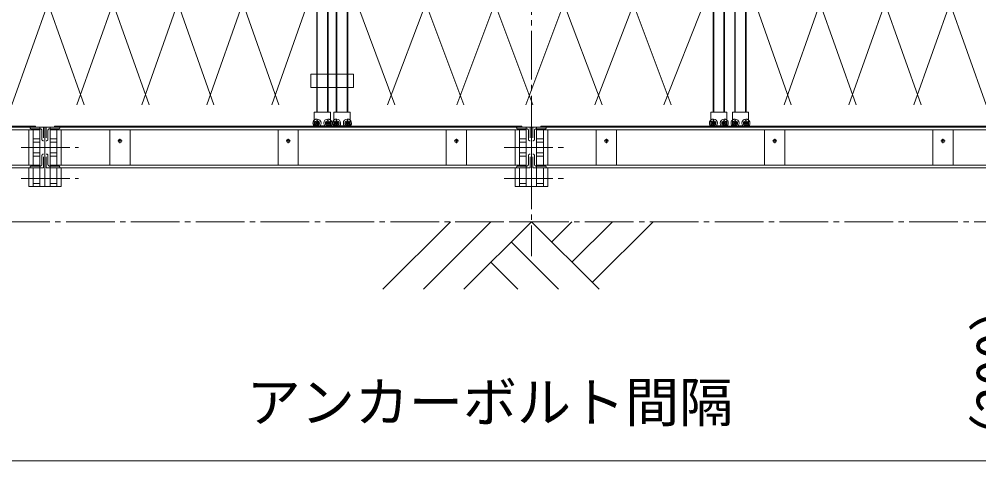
# Model space of a CAD drawing. Units: millimetres, scale not verified. Extents: x -8978 to 8399, y -12303 to 12300.
# Drawn here: x -3986 to -436, y -2987 to -1351 of the extents above; entities that cross this region are included whole.
import ezdxf
from ezdxf.enums import TextEntityAlignment as Align

# ---------------------------------------------------------------- set-up
doc = ezdxf.new("R2010")
doc.units = ezdxf.units.MM
doc.header["$LTSCALE"] = 20
for name, pattern in [('CHAIN2', [12, 9, -1, 1, -1]), ('DASHED2', [3, 2, -1]), ('USER4', [0.375, 0.25, -0.125])]:
    doc.linetypes.add(name, pattern=pattern)
for name, color, linetype, lineweight in [('0-1_12 常用一点鎖線', 3, 'CHAIN2', 18), ('0-2_11 常用破線', 3, 'DASHED2', 18), ('0-4_10 常用実線', 3, 'Continuous', 18), ('0-7_Defpoints', 2, 'Continuous', 18), ('0-8_42 強調一点鎖線', 1, 'CHAIN2', 18), ('0-D_05 寸法', 7, 'Continuous', 18), ('0-F_40 強調外形線', 1, 'Continuous', 18)]:
    doc.layers.add(name, color=color, linetype=linetype, lineweight=lineweight)
doc.styles.add('ＭＳ ゴシック', font='')
doc.styles.get('ＭＳ ゴシック').set_extended_font_data('MS Gothic')

msp = doc.modelspace()

# ---------------------------------------------------------------- linework, layer by layer
at = {"layer": '0-1_12 常用一点鎖線'}
for p, q in [((-2090.76, 1005.38), (-2090.76, -2229.34)), ((-2873.6, -1735.99), (-2894.52, -1735.99)), ((-2884.06, -1747.76), (-2884.06, -1724.21)), ((-2854.52, -1735.99), (-2833.6, -1735.99)), ((-2844.06, -1747.76), (-2844.06, -1724.21)), ((-2801.26, -1735.99), (-2822.18, -1735.99)), ((-2811.72, -1747.76), (-2811.72, -1724.21)), ((-2782.18, -1735.99), (-2761.26, -1735.99)), ((-2771.72, -1747.76), (-2771.72, -1724.21)), ((-1407, -1735.99), (-1427.92, -1735.99)), ((-1417.46, -1747.76), (-1417.46, -1724.21)), ((-1387.92, -1735.99), (-1367, -1735.99)), ((-1377.46, -1747.76), (-1377.46, -1724.21)), ((-1327, -1735.99), (-1347.92, -1735.99)), ((-1337.46, -1747.76), (-1337.46, -1724.21)), ((-1307.92, -1735.99), (-1287, -1735.99)), ((-1297.46, -1747.76), (-1297.46, -1724.21)), ((-3605.26, -1801.99), (-3621.26, -1801.99)), ((-3613.26, -1809.99), (-3613.26, -1793.99)), ((-2982.76, -1801.99), (-2998.76, -1801.99)), ((-2990.76, -1809.99), (-2990.76, -1793.99)), ((-2376.26, -1801.99), (-2360.26, -1801.99)), ((-2368.26, -1809.99), (-2368.26, -1793.99)), ((-1805.26, -1801.99), (-1821.26, -1801.99)), ((-1813.26, -1809.99), (-1813.26, -1793.99)), ((-1198.76, -1801.99), (-1182.76, -1801.99)), ((-1190.76, -1809.99), (-1190.76, -1793.99)), ((-576.26, -1801.99), (-560.26, -1801.99)), ((-568.26, -1809.99), (-568.26, -1793.99)), ((-3978.49, -1825.99), (-3766.11, -1825.99)), ((-2191.83, -1825.99), (-1971.74, -1825.99)), ((-3978.49, -1940.99), (-3766.11, -1940.99)), ((-2191.83, -1940.99), (-1965.36, -1940.99))]:
    msp.add_line(p, q, dxfattribs=at)
at = {"layer": '0-2_11 常用破線'}
for p, q in [((-3895.76, -1750.99), (-3945.76, -1750.99)), ((-3945.76, -1752.49), (-3945.76, -1750.99)), ((-3941.26, -1756.99), (-3908.26, -1756.99)), ((-3901.76, -1796.49), (-3901.76, -1763.49)), ((-3895.76, -1750.99), (-3895.76, -1800.99)), ((-3885.76, -1750.99), (-3835.76, -1750.99)), ((-3885.76, -1750.99), (-3885.76, -1800.99)), ((-3879.76, -1796.49), (-3879.76, -1763.49)), ((-3840.26, -1756.99), (-3873.26, -1756.99)), ((-3835.76, -1752.49), (-3835.76, -1750.99)), ((-2145.76, -1752.49), (-2145.76, -1750.99)), ((-2141.26, -1756.99), (-2108.26, -1756.99)), ((-2101.76, -1796.49), (-2101.76, -1763.49)), ((-2095.76, -1750.99), (-2095.76, -1800.99)), ((-2085.76, -1750.99), (-2085.76, -1800.99)), ((-2079.76, -1796.49), (-2079.76, -1763.49)), ((-2040.26, -1756.99), (-2073.26, -1756.99)), ((-2035.76, -1752.49), (-2035.76, -1750.99)), ((-3897.26, -1800.99), (-3895.76, -1800.99)), ((-3884.26, -1800.99), (-3885.76, -1800.99)), ((-2097.26, -1800.99), (-2095.76, -1800.99)), ((-2084.26, -1800.99), (-2085.76, -1800.99)), ((-3901.76, -1855.49), (-3901.76, -1888.49)), ((-3897.26, -1850.99), (-3895.76, -1850.99)), ((-3895.76, -1900.99), (-3895.76, -1850.99)), ((-3885.76, -1900.99), (-3885.76, -1850.99)), ((-3884.26, -1850.99), (-3885.76, -1850.99)), ((-3879.76, -1855.49), (-3879.76, -1888.49)), ((-2101.76, -1855.49), (-2101.76, -1888.49)), ((-2097.26, -1850.99), (-2095.76, -1850.99)), ((-2095.76, -1900.99), (-2095.76, -1850.99)), ((-2085.76, -1900.99), (-2085.76, -1850.99)), ((-2084.26, -1850.99), (-2085.76, -1850.99)), ((-2079.76, -1855.49), (-2079.76, -1888.49)), ((-3945.76, -1899.49), (-3945.76, -1900.99)), ((-3895.76, -1900.99), (-3945.76, -1900.99)), ((-3941.26, -1894.99), (-3908.26, -1894.99)), ((-3885.76, -1900.99), (-3835.76, -1900.99)), ((-3840.26, -1894.99), (-3873.26, -1894.99)), ((-3835.76, -1899.49), (-3835.76, -1900.99)), ((-2145.76, -1899.49), (-2145.76, -1900.99)), ((-2095.76, -1900.99), (-2145.76, -1900.99)), ((-2141.26, -1894.99), (-2108.26, -1894.99)), ((-2085.76, -1900.99), (-2035.76, -1900.99)), ((-2040.26, -1894.99), (-2073.26, -1894.99)), ((-2035.76, -1899.49), (-2035.76, -1900.99))]:
    msp.add_line(p, q, dxfattribs=at)
for centre, radius, start, end in [((-3941.26, -1752.49), 4.5, 180, 270), ((-3908.26, -1763.49), 6.5, 0, 90), ((-3873.26, -1763.49), 6.5, 90, 180), ((-3840.26, -1752.49), 4.5, 270, 0), ((-2141.26, -1752.49), 4.5, 180, 270), ((-2108.26, -1763.49), 6.5, 0, 90), ((-2073.26, -1763.49), 6.5, 90, 180), ((-2040.26, -1752.49), 4.5, 270, 0), ((-3897.26, -1796.49), 4.5, 180, 270), ((-3884.26, -1796.49), 4.5, 270, 0), ((-2097.26, -1796.49), 4.5, 180, 270), ((-2084.26, -1796.49), 4.5, 270, 0), ((-3897.26, -1855.49), 4.5, 90, 180), ((-3884.26, -1855.49), 4.5, 0, 90), ((-2097.26, -1855.49), 4.5, 90, 180), ((-2084.26, -1855.49), 4.5, 0, 90), ((-3941.26, -1899.49), 4.5, 90, 180), ((-3908.26, -1888.49), 6.5, 270, 0), ((-3873.26, -1888.49), 6.5, 180, 270), ((-3840.26, -1899.49), 4.5, 0, 90), ((-2141.26, -1899.49), 4.5, 90, 180), ((-2108.26, -1888.49), 6.5, 270, 0), ((-2073.26, -1888.49), 6.5, 180, 270), ((-2040.26, -1899.49), 4.5, 0, 90)]:
    msp.add_arc(centre, radius, start, end, dxfattribs=at)
at = {"layer": '0-4_10 常用実線'}
for p, q in [((-2885.41, 734.01), (-2885.41, -1695.98)), ((-2883.11, 728.01), (-2883.11, -1695.98)), ((-2845.01, 728.01), (-2845.01, -1695.98)), ((-2842.71, 734.01), (-2842.71, -1695.98)), ((-2813.07, 734.01), (-2813.07, -1695.98)), ((-2810.77, 728.01), (-2810.77, -1695.98)), ((-2772.67, 728.01), (-2772.67, -1695.98)), ((-2770.37, 734.01), (-2770.37, -1695.98)), ((-1418.81, 734.01), (-1418.81, -1695.98)), ((-1416.51, 728.01), (-1416.51, -1695.98)), ((-1378.41, 728.01), (-1378.41, -1695.98)), ((-1376.11, 734.01), (-1376.11, -1695.98)), ((-1338.81, 734.01), (-1338.81, -1695.98)), ((-1336.51, 728.01), (-1336.51, -1695.98)), ((-1298.41, 728.01), (-1298.41, -1695.98)), ((-1296.11, 734.01), (-1296.11, -1695.98)), ((-3505.71, -235.19), (-4012.97, -1668.05)), ((-3505.71, -1668.05), (-4012.97, -235.19)), ((-3265.43, -235.19), (-3772.69, -1668.05)), ((-3265.43, -1668.05), (-3772.69, -235.19)), ((-3025.15, -1668.05), (-3532.41, -235.19)), ((-3025.15, -235.19), (-3532.41, -1668.05)), ((-2085.07, -235.19), (-2622.97, -1668.05)), ((-2085.07, -1668.05), (-2622.97, -235.19)), ((-1829.47, -235.19), (-2367.37, -1668.05)), ((-1829.47, -1668.05), (-2367.37, -235.19)), ((-1573.87, -1668.05), (-2111.77, -235.19)), ((-1573.87, -235.19), (-2111.77, -1668.05)), ((-1156.37, -1668.05), (-649.11, -235.19)), ((-1156.37, -235.19), (-649.11, -1668.05)), ((-916.09, -1668.05), (-408.83, -235.19)), ((-916.09, -235.19), (-408.83, -1668.05)), ((-675.81, -1668.05), (-168.55, -235.19)), ((-3745.99, -1668.05), (-4119.76, -612.26)), ((-2918.36, -612.26), (-3292.13, -1668.05)), ((-2340.67, -1668.05), (-2737.42, -612.26)), ((-1451.76, -612.26), (-1856.17, -1668.05)), ((-1263.16, -612.26), (-889.39, -1668.05)), ((-2918.36, -1290.99), (-3051.85, -1668.05)), ((-2737.42, -1290.99), (-2596.27, -1668.05)), ((-1451.76, -1290.99), (-1600.57, -1668.05)), ((-1263.16, -1290.99), (-1129.67, -1668.05)), ((-2907.19, -1604), (-2907.19, -1554)), ((-2748.59, -1554), (-2907.19, -1554)), ((-2748.59, -1554), (-2748.59, -1604)), ((-2748.59, -1604), (-2907.19, -1604)), ((-2894.06, -1740.99), (-2894.06, -1695.98)), ((-2894.06, -1695.98), (-2864.06, -1695.98)), ((-2834.06, -1695.98), (-2864.06, -1695.98)), ((-2834.06, -1740.99), (-2834.06, -1695.98)), ((-2821.72, -1740.99), (-2821.72, -1695.98)), ((-2821.72, -1695.98), (-2791.72, -1695.98)), ((-2761.72, -1695.98), (-2791.72, -1695.98)), ((-2761.72, -1740.99), (-2761.72, -1695.98)), ((-1427.46, -1740.99), (-1427.46, -1695.98)), ((-1427.46, -1695.98), (-1397.46, -1695.98)), ((-1367.46, -1695.98), (-1397.46, -1695.98)), ((-1367.46, -1740.99), (-1367.46, -1695.98)), ((-1347.46, -1740.99), (-1347.46, -1695.98)), ((-1347.46, -1695.98), (-1317.46, -1695.98)), ((-1287.46, -1695.98), (-1317.46, -1695.98)), ((-1287.46, -1740.99), (-1287.46, -1695.98)), ((-2884.06, -1726.17), (-2892.56, -1731.08)), ((-2884.06, -1726.17), (-2875.56, -1731.08)), ((-2875.56, -1740.89), (-2875.56, -1731.08)), ((-2844.06, -1726.17), (-2852.56, -1731.08)), ((-2852.56, -1740.89), (-2852.56, -1731.08)), ((-2844.06, -1726.17), (-2835.56, -1731.08)), ((-2811.72, -1726.17), (-2820.22, -1731.08)), ((-2811.72, -1726.17), (-2803.22, -1731.08)), ((-2803.22, -1740.89), (-2803.22, -1731.08)), ((-2771.72, -1726.17), (-2780.22, -1731.08)), ((-2780.22, -1740.89), (-2780.22, -1731.08)), ((-2771.72, -1726.17), (-2763.22, -1731.08)), ((-1417.46, -1726.17), (-1425.96, -1731.08)), ((-1417.46, -1726.17), (-1408.96, -1731.08)), ((-1408.96, -1740.89), (-1408.96, -1731.08)), ((-1377.46, -1726.17), (-1385.96, -1731.08)), ((-1385.96, -1740.89), (-1385.96, -1731.08)), ((-1377.46, -1726.17), (-1368.96, -1731.08)), ((-1337.46, -1726.17), (-1345.96, -1731.08)), ((-1337.46, -1726.17), (-1328.96, -1731.08)), ((-1328.96, -1740.89), (-1328.96, -1731.08)), ((-1297.46, -1726.17), (-1305.96, -1731.08)), ((-1305.96, -1740.89), (-1305.96, -1731.08)), ((-1297.46, -1726.17), (-1288.96, -1731.08)), ((-3909.76, -1760.79), (-5065.76, -1760.79)), ((-3925.76, -1747.79), (-4373.76, -1747.79)), ((-3950.76, -1760.79), (-3950.76, -1891.18)), ((-3934.76, -1760.79), (-3934.76, -1891.18)), ((-3925.76, -1747.79), (-3925.76, -1750.99)), ((-3909.76, -1750.99), (-3909.76, -1970.99)), ((-3890.76, -1750.99), (-3890.76, -1970.99)), ((-3890.76, -1750.99), (-3890.76, -1970.99)), ((-2090.76, -1750.99), (-3890.76, -1750.99)), ((-3871.76, -1750.99), (-3871.76, -1970.99)), ((-3871.76, -1760.79), (-2109.76, -1760.79)), ((-3855.76, -1747.79), (-3855.76, -1750.99)), ((-3855.76, -1747.79), (-2990.76, -1747.79)), ((-3846.76, -1760.79), (-3846.76, -1891.18)), ((-3830.76, -1760.79), (-3830.76, -1891.18)), ((-3650.76, -1760.79), (-3650.76, -1891.18)), ((-3575.76, -1891.18), (-3575.76, -1760.79)), ((-3028.26, -1760.79), (-3028.26, -1891.18)), ((-2125.76, -1747.79), (-2990.76, -1747.79)), ((-2953.26, -1891.18), (-2953.26, -1760.79)), ((-2894.06, -1740.99), (-2889.06, -1745.99)), ((-2889.06, -1745.99), (-2864.06, -1745.99)), ((-2884.06, -1745.8), (-2875.56, -1740.89)), ((-2839.06, -1745.99), (-2864.06, -1745.99)), ((-2844.06, -1745.8), (-2852.56, -1740.89)), ((-2834.06, -1740.99), (-2839.06, -1745.99)), ((-2821.72, -1740.99), (-2816.72, -1745.99)), ((-2816.72, -1745.99), (-2791.72, -1745.99)), ((-2811.72, -1745.8), (-2803.22, -1740.89)), ((-2766.72, -1745.99), (-2791.72, -1745.99)), ((-2771.72, -1745.8), (-2780.22, -1740.89)), ((-2761.72, -1740.99), (-2766.72, -1745.99)), ((-2405.76, -1891.18), (-2405.76, -1760.79)), ((-2330.76, -1760.79), (-2330.76, -1891.18)), ((-2150.76, -1760.79), (-2150.76, -1891.18)), ((-2134.76, -1760.79), (-2134.76, -1891.18)), ((-2125.76, -1747.79), (-2125.76, -1750.99)), ((-2109.76, -1750.99), (-2109.76, -1970.99)), ((-2090.76, -1750.99), (-2090.76, -1970.99)), ((-2090.76, -1750.99), (-2090.76, -1970.99)), ((-2090.76, -1750.99), (-290.76, -1750.99)), ((-2071.76, -1750.99), (-2071.76, -1970.99)), ((-309.76, -1760.79), (-2071.76, -1760.79)), ((-2055.76, -1747.79), (-2055.76, -1750.99)), ((-2055.76, -1747.79), (-1190.76, -1747.79)), ((-2046.76, -1760.79), (-2046.76, -1891.18)), ((-2030.76, -1760.79), (-2030.76, -1891.18)), ((-1850.76, -1760.79), (-1850.76, -1891.18)), ((-1775.76, -1891.18), (-1775.76, -1760.79)), ((-1427.46, -1740.99), (-1422.46, -1745.99)), ((-1422.46, -1745.99), (-1397.46, -1745.99)), ((-1417.46, -1745.8), (-1408.96, -1740.89)), ((-1372.46, -1745.99), (-1397.46, -1745.99)), ((-1377.46, -1745.8), (-1385.96, -1740.89)), ((-1367.46, -1740.99), (-1372.46, -1745.99)), ((-1347.46, -1740.99), (-1342.46, -1745.99)), ((-1342.46, -1745.99), (-1317.46, -1745.99)), ((-1337.46, -1745.8), (-1328.96, -1740.89)), ((-1292.46, -1745.99), (-1317.46, -1745.99)), ((-1297.46, -1745.8), (-1305.96, -1740.89)), ((-1287.46, -1740.99), (-1292.46, -1745.99)), ((-1228.26, -1891.18), (-1228.26, -1760.79)), ((-325.76, -1747.79), (-1190.76, -1747.79)), ((-1153.26, -1760.79), (-1153.26, -1891.18)), ((-605.76, -1891.18), (-605.76, -1760.79)), ((-530.76, -1760.79), (-530.76, -1891.18)), ((-3909.76, -1793.99), (-3934.76, -1793.99)), ((-3934.76, -1805.99), (-3909.76, -1805.99)), ((-3871.76, -1793.99), (-3846.76, -1793.99)), ((-3846.76, -1805.99), (-3871.76, -1805.99)), ((-2109.76, -1793.99), (-2134.76, -1793.99)), ((-2134.76, -1805.99), (-2109.76, -1805.99)), ((-2071.76, -1793.99), (-2046.76, -1793.99)), ((-2046.76, -1805.99), (-2071.76, -1805.99)), ((-3934.76, -1845.99), (-3909.76, -1845.99)), ((-3846.76, -1845.99), (-3871.76, -1845.99)), ((-2134.76, -1845.99), (-2109.76, -1845.99)), ((-2046.76, -1845.99), (-2071.76, -1845.99)), ((-3909.76, -1857.99), (-3934.76, -1857.99)), ((-3871.76, -1857.99), (-3846.76, -1857.99)), ((-2109.76, -1857.99), (-2134.76, -1857.99)), ((-2071.76, -1857.99), (-2046.76, -1857.99)), ((-3909.76, -1891.18), (-5065.76, -1891.18)), ((-3909.76, -1900.99), (-5065.76, -1900.99)), ((-3950.76, -1900.99), (-3950.76, -1970.99)), ((-3934.76, -1900.99), (-3934.76, -1970.99)), ((-2109.76, -1891.18), (-3871.76, -1891.18)), ((-3871.76, -1900.99), (-2109.76, -1900.99)), ((-3846.76, -1900.99), (-3846.76, -1970.99)), ((-3830.76, -1900.99), (-3830.76, -1970.99)), ((-2150.76, -1900.99), (-2150.76, -1970.99)), ((-2134.76, -1900.99), (-2134.76, -1970.99)), ((-2071.76, -1891.18), (-309.76, -1891.18)), ((-309.76, -1900.99), (-2071.76, -1900.99)), ((-2046.76, -1900.99), (-2046.76, -1970.99)), ((-2030.76, -1900.99), (-2030.76, -1970.99)), ((-3890.76, -1970.99), (-3950.76, -1970.99)), ((-3934.76, -1958.99), (-3909.76, -1958.99)), ((-3890.76, -1970.99), (-3830.76, -1970.99)), ((-3846.76, -1958.99), (-3871.76, -1958.99)), ((-2090.76, -1970.99), (-2150.76, -1970.99)), ((-2134.76, -1958.99), (-2109.76, -1958.99)), ((-2090.76, -1970.99), (-2030.76, -1970.99)), ((-2046.76, -1958.99), (-2071.76, -1958.99))]:
    msp.add_line(p, q, dxfattribs=at)
at = {"layer": '0-4_10 常用実線', "linetype": 'USER4'}
for p, q in [((-2095.76, -1750.99), (-2145.76, -1750.99)), ((-2085.76, -1750.99), (-2035.76, -1750.99))]:
    msp.add_line(p, q, dxfattribs=at)
at = {"layer": '0-4_10 常用実線'}
for points in [[(-2892.56, -1731.08), (-2892.56, -1740.89), (-2884.06, -1745.8)], [(-2835.56, -1731.08), (-2835.56, -1740.89), (-2844.06, -1745.8)], [(-2820.22, -1731.08), (-2820.22, -1740.89), (-2811.72, -1745.8)], [(-2763.22, -1731.08), (-2763.22, -1740.89), (-2771.72, -1745.8)], [(-1425.96, -1731.08), (-1425.96, -1740.89), (-1417.46, -1745.8)], [(-1368.96, -1731.08), (-1368.96, -1740.89), (-1377.46, -1745.8)], [(-1345.96, -1731.08), (-1345.96, -1740.89), (-1337.46, -1745.8)], [(-1288.96, -1731.08), (-1288.96, -1740.89), (-1297.46, -1745.8)], [(-3890.76, -1750.99), (-5065.76, -1750.99), (-5065.76, -1900.99)]]:
    msp.add_lwpolyline(points, dxfattribs=at)
for centre, radius in [((-2884.06, -1735.99), 8.5), ((-2884.06, -1735.99), 5), ((-2884.06, -1735.99), 4.19), ((-2844.06, -1735.99), 8.5), ((-2844.06, -1735.99), 5), ((-2844.06, -1735.99), 4.19), ((-2811.72, -1735.99), 8.5), ((-2811.72, -1735.99), 5), ((-2811.72, -1735.99), 4.19), ((-2771.72, -1735.99), 8.5), ((-2771.72, -1735.99), 5), ((-2771.72, -1735.99), 4.19), ((-1417.46, -1735.99), 8.5), ((-1417.46, -1735.99), 5), ((-1417.46, -1735.99), 4.19), ((-1377.46, -1735.99), 8.5), ((-1377.46, -1735.99), 5), ((-1377.46, -1735.99), 4.19), ((-1337.46, -1735.99), 8.5), ((-1337.46, -1735.99), 5), ((-1337.46, -1735.99), 4.19), ((-1297.46, -1735.99), 8.5), ((-1297.46, -1735.99), 5), ((-1297.46, -1735.99), 4.19), ((-3613.26, -1801.99), 6), ((-2990.76, -1801.99), 6), ((-2368.26, -1801.99), 6), ((-1813.26, -1801.99), 6), ((-1190.76, -1801.99), 6), ((-568.26, -1801.99), 6)]:
    msp.add_circle(centre, radius, dxfattribs=at)
for centre, start, end in [((-2884.06, -1735.99), 131.81031, 318.18969), ((-2884.06, -1735.99), 318.18969, 131.81031), ((-2844.06, -1735.99), 48.18969, 221.81031), ((-2844.06, -1735.99), 221.81031, 48.18969), ((-2811.72, -1735.99), 131.81031, 318.18969), ((-2811.72, -1735.99), 318.18969, 131.81031), ((-2771.72, -1735.99), 48.18969, 221.81031), ((-2771.72, -1735.99), 221.81031, 48.18969), ((-1417.46, -1735.99), 131.81031, 318.18969), ((-1417.46, -1735.99), 318.18969, 131.81031), ((-1377.46, -1735.99), 48.18969, 221.81031), ((-1377.46, -1735.99), 221.81031, 48.18969), ((-1337.46, -1735.99), 131.81031, 318.18969), ((-1337.46, -1735.99), 318.18969, 131.81031), ((-1297.46, -1735.99), 48.18969, 221.81031), ((-1297.46, -1735.99), 221.81031, 48.18969)]:
    msp.add_arc(centre, 15, start, end, dxfattribs=at)
at = {"layer": '0-7_Defpoints'}
msp.add_line((-2172.21, -2100.99), (-2009.31, -2100.99), dxfattribs=at)
at = {"layer": '0-8_42 強調一点鎖線'}
msp.add_line((3807.24, -2100.96), (-8588.76, -2100.99), dxfattribs=at)
at = {"layer": '0-D_05 寸法'}
msp.add_line((-5340.76, -2986.81), (1159.24, -2986.81), dxfattribs=at)
at = {"layer": '0-F_40 強調外形線'}
for p, q in [((-2640.76, -2350.99), (-2390.76, -2100.99)), ((-2490.76, -2350.99), (-2240.76, -2100.99)), ((-2340.76, -2350.99), (-2090.76, -2100.99)), ((-1840.76, -2350.99), (-2090.76, -2100.99)), ((-2015.76, -2175.99), (-1940.76, -2100.99)), ((-1940.76, -2250.99), (-1790.76, -2100.99)), ((-1865.76, -2325.99), (-1640.76, -2100.99)), ((-1990.76, -2350.99), (-2165.76, -2175.99)), ((-2140.76, -2350.99), (-2240.76, -2250.99))]:
    msp.add_line(p, q, dxfattribs=at)

# ---------------------------------------------------------------- texts
at = {"layer": '0-D_05 寸法', "style": 'ＭＳ ゴシック'}
msp.add_text('（200）', height=146.6, rotation=90, dxfattribs=at).set_placement((-257.06, -3010.42), align=Align.BOTTOM_LEFT)
msp.add_text('アンカーボルト間隔', height=146.6, dxfattribs=at).set_placement((-3144.09, -2886.81), align=Align.BOTTOM_LEFT)

doc.saveas('drawing.dxf')
